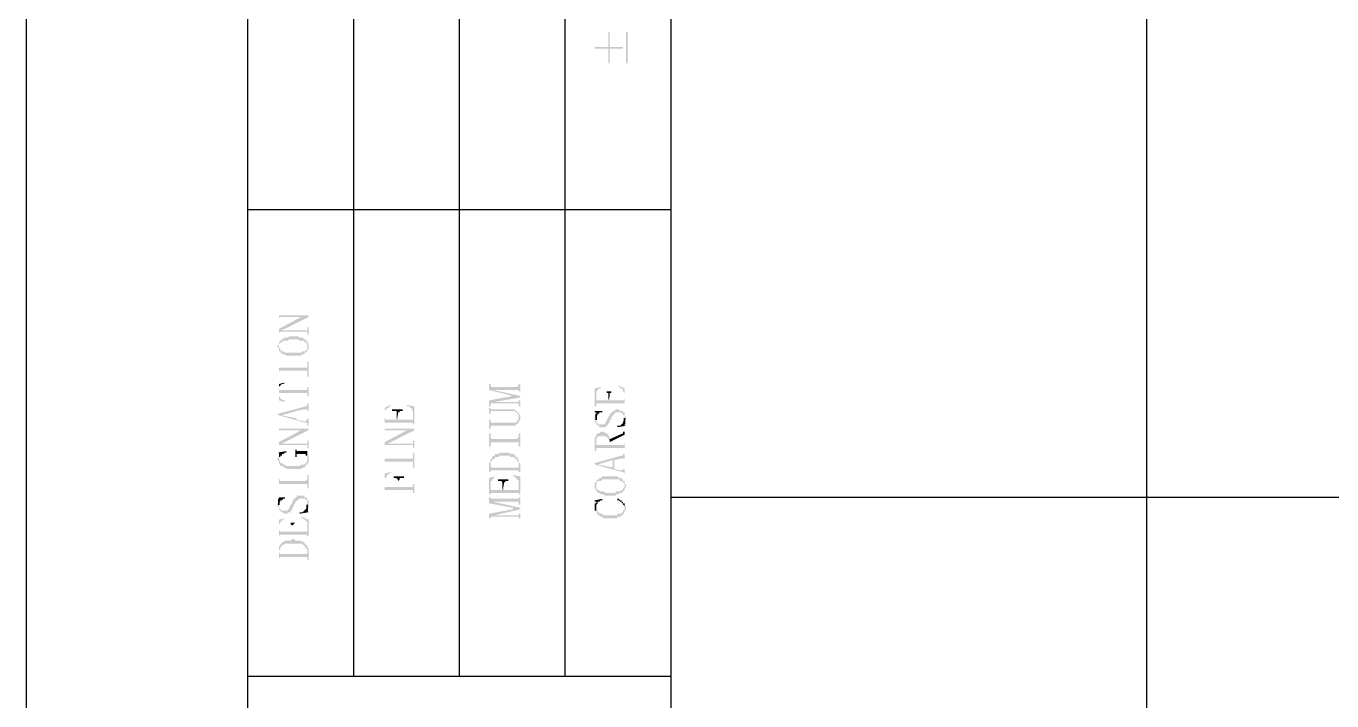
# Model space of a CAD drawing. Header units: millimetres. Extents: x 7018 to 13530, y 4187 to 5692.
# Drawn here: x 9367.76 to 9407.31, y 4741.26 to 4761.68 of the extents above; entities that cross this region are included whole.
import ezdxf

# ---------------------------------------------------------------- set-up
doc = ezdxf.new("R2010")
doc.units = ezdxf.units.MM

msp = doc.modelspace()

# ---------------------------------------------------------------- hatches: boundary and pattern name
at = {"transparency": 33554559}
for points in [[(9384.985, 4761.049), (9384.985, 4761.004), (9385.391, 4761.004), (9385.391, 4760.553), (9385.436, 4760.553), (9385.436, 4761.004), (9385.843, 4761.004), (9385.843, 4761.049), (9385.436, 4761.049), (9385.436, 4761.501), (9385.391, 4761.501), (9385.391, 4761.049)], [(9385.978, 4760.553), (9385.978, 4761.501), (9385.933, 4761.501), (9385.933, 4760.553)], [(9375.417, 4753.016), (9375.417, 4752.79), (9375.417, 4752.835), (9375.417, 4752.835), (9375.462, 4752.88), (9376.32, 4752.88), (9376.32, 4752.926), (9375.417, 4752.926)], [(9375.417, 4752.519), (9375.417, 4752.339), (9375.417, 4752.384), (9375.417, 4752.384), (9375.462, 4752.429), (9375.462, 4752.429), (9375.507, 4752.474), (9376.32, 4752.88), (9376.094, 4752.88)], [(9375.462, 4752.429), (9376.275, 4752.429), (9376.275, 4752.384), (9376.275, 4752.339), (9376.32, 4752.339), (9376.32, 4752.564), (9376.275, 4752.564), (9376.275, 4752.474), (9375.507, 4752.474)], [(9375.372, 4751.978), (9375.372, 4751.978), (9375.417, 4751.933), (9375.417, 4751.888), (9375.417, 4751.842), (9375.462, 4751.842), (9375.462, 4751.797), (9375.507, 4751.797), (9375.507, 4751.752), (9375.598, 4751.752), (9375.643, 4751.707), (9376.094, 4751.707), (9376.094, 4751.752), (9376.184, 4751.752), (9376.184, 4751.797), (9376.229, 4751.797), (9376.275, 4751.842), (9376.275, 4751.888), (9376.32, 4751.888), (9376.32, 4751.933), (9376.32, 4751.978), (9376.32, 4752.023), (9376.32, 4752.068), (9376.32, 4752.068), (9376.275, 4752.113), (9376.275, 4751.978), (9376.275, 4751.933), (9376.275, 4751.888), (9376.229, 4751.888), (9376.229, 4751.842), (9376.139, 4751.842), (9376.094, 4751.797), (9375.598, 4751.797), (9375.553, 4751.842), (9375.507, 4751.842), (9375.462, 4751.888), (9375.462, 4751.933), (9375.417, 4751.933), (9375.417, 4751.978), (9375.417, 4752.113), (9375.417, 4752.068), (9375.417, 4752.023), (9375.372, 4752.023)], [(9375.417, 4752.113), (9375.417, 4751.978), (9375.417, 4752.023), (9375.417, 4752.068), (9375.462, 4752.068), (9375.462, 4752.113), (9375.507, 4752.113), (9375.553, 4752.158), (9375.688, 4752.158), (9375.733, 4752.203), (9376.004, 4752.203), (9376.049, 4752.158), (9376.184, 4752.158), (9376.184, 4752.113), (9376.229, 4752.113), (9376.275, 4752.068), (9376.275, 4752.023), (9376.275, 4751.978), (9376.275, 4752.113), (9376.275, 4752.158), (9376.229, 4752.158), (9376.229, 4752.203), (9376.184, 4752.203), (9376.139, 4752.249), (9376.049, 4752.249), (9376.004, 4752.294), (9375.733, 4752.294), (9375.688, 4752.249), (9375.553, 4752.249), (9375.553, 4752.203), (9375.507, 4752.203), (9375.462, 4752.158), (9375.462, 4752.158)], [(9375.417, 4751.526), (9375.417, 4751.075), (9375.417, 4751.211), (9375.417, 4751.211), (9375.462, 4751.256), (9376.275, 4751.256), (9376.275, 4751.075), (9376.32, 4751.075), (9376.32, 4751.526), (9376.275, 4751.526), (9376.275, 4751.391), (9376.275, 4751.346), (9375.417, 4751.346)], [(9375.417, 4750.849), (9375.417, 4750.714), (9375.417, 4750.759), (9375.462, 4750.804), (9375.462, 4750.804), (9375.507, 4750.849), (9375.553, 4750.849), (9375.598, 4750.895), (9375.598, 4750.895)], [(9375.417, 4750.849), (9375.417, 4750.353), (9375.598, 4750.308), (9375.598, 4750.353), (9375.553, 4750.353), (9375.507, 4750.398), (9375.462, 4750.398), (9375.462, 4750.443), (9375.462, 4750.443), (9375.417, 4750.488), (9375.417, 4750.714)], [(9375.417, 4750.714), (9375.417, 4750.534), (9375.417, 4750.579), (9376.275, 4750.579), (9376.275, 4750.534), (9376.275, 4750.488), (9376.32, 4750.488), (9376.32, 4750.759), (9376.275, 4750.759), (9376.275, 4750.714), (9376.275, 4750.669), (9375.417, 4750.669)], [(9381.781, 4750.849), (9381.781, 4750.669), (9382.503, 4750.488), (9382.503, 4750.488), (9382.729, 4750.443), (9382.729, 4750.488), (9381.916, 4750.669), (9381.916, 4750.669), (9381.871, 4750.759), (9381.871, 4750.759), (9381.826, 4750.804), (9381.826, 4750.849), (9381.826, 4750.849)], [(9381.871, 4750.759), (9381.916, 4750.669), (9382.683, 4750.669), (9382.683, 4750.624), (9382.729, 4750.624), (9382.729, 4750.849), (9382.683, 4750.849), (9382.683, 4750.804), (9382.638, 4750.804), (9382.638, 4750.759)], [(9384.985, 4750.714), (9384.985, 4750.172), (9385.03, 4750.172), (9385.03, 4750.579), (9385.03, 4750.624), (9385.03, 4750.624), (9385.075, 4750.669), (9385.075, 4750.669), (9385.121, 4750.714), (9385.166, 4750.714), (9385.166, 4750.759), (9385.166, 4750.759)], [(9385.707, 4750.759), (9385.752, 4750.759), (9385.752, 4750.714), (9385.798, 4750.714), (9385.843, 4750.669), (9385.843, 4750.624), (9385.843, 4750.624), (9385.888, 4750.579), (9385.888, 4750.172), (9385.888, 4750.714), (9385.707, 4750.804)], [(9381.781, 4750.353), (9381.781, 4750.172), (9381.826, 4750.172), (9381.826, 4750.218), (9381.826, 4750.263), (9381.871, 4750.263), (9381.961, 4750.308), (9382.729, 4750.443), (9382.503, 4750.488)], [(9381.871, 4750.263), (9382.683, 4750.263), (9382.683, 4750.218), (9382.683, 4750.172), (9382.729, 4750.172), (9382.729, 4750.353), (9382.683, 4750.353), (9382.683, 4750.308), (9381.961, 4750.308)], [(9385.03, 4750.218), (9385.03, 4750.263), (9385.888, 4750.263), (9385.888, 4750.218), (9385.888, 4750.398), (9385.888, 4750.398), (9385.843, 4750.353), (9385.436, 4750.353), (9385.436, 4750.488), (9385.391, 4750.353), (9385.03, 4750.353), (9385.03, 4750.534)], [(9385.256, 4750.624), (9385.346, 4750.624), (9385.346, 4750.579), (9385.391, 4750.579), (9385.391, 4750.353), (9385.436, 4750.488), (9385.436, 4750.534), (9385.436, 4750.579), (9385.482, 4750.579), (9385.482, 4750.624), (9385.572, 4750.624)], [(9375.372, 4749.947), (9375.417, 4749.902), (9375.507, 4749.902), (9375.959, 4750.037), (9375.959, 4749.811), (9375.959, 4750.037), (9376.184, 4750.082), (9376.275, 4750.082), (9376.275, 4750.037), (9376.32, 4750.037), (9376.32, 4750.263), (9376.275, 4750.263), (9376.275, 4750.218), (9376.275, 4750.218), (9376.229, 4750.172), (9376.229, 4750.172)], [(9375.417, 4749.902), (9376.229, 4749.676), (9376.275, 4749.676), (9376.275, 4749.631), (9376.275, 4749.586), (9376.32, 4749.586), (9376.32, 4749.811), (9376.275, 4749.811), (9376.275, 4749.766), (9376.275, 4749.766), (9376.229, 4749.721), (9376.184, 4749.721), (9375.959, 4749.766), (9375.959, 4750.037), (9375.959, 4749.811), (9375.507, 4749.902), (9375.507, 4749.902)], [(9378.621, 4750.127), (9378.621, 4749.631), (9378.621, 4749.992), (9378.621, 4750.037), (9378.667, 4750.082), (9378.667, 4750.082), (9378.712, 4750.127), (9378.757, 4750.127), (9378.757, 4750.172), (9378.802, 4750.172), (9378.802, 4750.218)], [(9378.621, 4749.631), (9378.621, 4749.676), (9379.479, 4749.676), (9379.479, 4749.631), (9379.479, 4749.811), (9379.479, 4749.766), (9379.028, 4749.766), (9379.028, 4749.947), (9378.983, 4749.766), (9378.667, 4749.766), (9378.621, 4749.811), (9378.621, 4749.992)], [(9378.847, 4750.082), (9378.847, 4750.037), (9378.983, 4750.037), (9378.983, 4749.992), (9378.983, 4749.947), (9378.983, 4749.766), (9379.028, 4749.947), (9379.028, 4749.992), (9379.073, 4749.992), (9379.073, 4750.037), (9379.163, 4750.037), (9379.163, 4750.082)], [(9379.298, 4750.172), (9379.389, 4750.172), (9379.389, 4750.127), (9379.434, 4750.127), (9379.434, 4750.082), (9379.434, 4750.082), (9379.479, 4750.037), (9379.479, 4749.631), (9379.524, 4749.631), (9379.524, 4750.172), (9379.298, 4750.218)], [(9381.781, 4750.127), (9381.781, 4749.947), (9381.826, 4749.947), (9381.826, 4749.992), (9381.826, 4750.037), (9382.548, 4750.037), (9382.593, 4749.992), (9382.638, 4749.992), (9382.638, 4749.947), (9382.638, 4749.947), (9382.683, 4749.902), (9382.683, 4749.857), (9382.683, 4749.992), (9382.638, 4749.992), (9382.638, 4750.037), (9382.593, 4750.037), (9382.548, 4750.082), (9381.826, 4750.082), (9381.826, 4750.127), (9381.826, 4750.127)], [(9381.781, 4749.766), (9381.781, 4749.496), (9381.826, 4749.496), (9381.826, 4749.541), (9381.826, 4749.586), (9382.593, 4749.586), (9382.593, 4749.631), (9382.638, 4749.631), (9382.683, 4749.676), (9382.683, 4749.721), (9382.683, 4749.721), (9382.729, 4749.766), (9382.729, 4749.811), (9382.729, 4749.857), (9382.729, 4749.902), (9382.683, 4749.947), (9382.683, 4749.811), (9382.683, 4749.766), (9382.638, 4749.766), (9382.638, 4749.721), (9382.638, 4749.721), (9382.593, 4749.676), (9381.826, 4749.676), (9381.826, 4749.766)], [(9384.985, 4749.811), (9384.985, 4749.721), (9384.985, 4749.676), (9385.03, 4749.676), (9385.03, 4749.631), (9385.03, 4749.631), (9385.075, 4749.586), (9385.121, 4749.586), (9385.121, 4749.541), (9385.301, 4749.541), (9385.346, 4749.586), (9385.346, 4749.586), (9385.391, 4749.631), (9385.391, 4749.676), (9385.436, 4749.676), (9385.436, 4749.766), (9385.482, 4749.766), (9385.482, 4749.857), (9385.527, 4749.857), (9385.527, 4749.902), (9385.527, 4749.902), (9385.572, 4749.947), (9385.572, 4749.947), (9385.617, 4749.992), (9385.798, 4749.992), (9385.798, 4749.947), (9385.843, 4749.947), (9385.843, 4749.902), (9385.888, 4749.902), (9385.888, 4749.857), (9385.888, 4749.676), (9385.888, 4749.721), (9385.888, 4749.721), (9385.933, 4749.766), (9385.933, 4749.811), (9385.933, 4749.857), (9385.933, 4749.857), (9385.888, 4749.902), (9385.888, 4749.947), (9385.888, 4749.992), (9385.843, 4749.992), (9385.843, 4750.037), (9385.752, 4750.037), (9385.707, 4750.082), (9385.617, 4750.082), (9385.572, 4750.037), (9385.527, 4750.037), (9385.527, 4749.992), (9385.482, 4749.992), (9385.482, 4749.947), (9385.436, 4749.947), (9385.436, 4749.902), (9385.436, 4749.902), (9385.391, 4749.857), (9385.391, 4749.811), (9385.391, 4749.811), (9385.346, 4749.766), (9385.346, 4749.721), (9385.346, 4749.721), (9385.301, 4749.676), (9385.301, 4749.631), (9385.075, 4749.631), (9385.075, 4749.676), (9385.03, 4749.676), (9385.03, 4749.721), (9385.03, 4749.766), (9385.03, 4749.947), (9384.985, 4749.902), (9384.985, 4749.857)], [(9384.985, 4750.037), (9384.985, 4749.992), (9385.03, 4749.992), (9385.03, 4749.857), (9385.03, 4749.902), (9385.075, 4749.902), (9385.075, 4749.947), (9385.121, 4749.947), (9385.121, 4749.992), (9385.211, 4749.992), (9385.211, 4750.037)], [(9375.417, 4749.586), (9375.417, 4749.36), (9375.417, 4749.45), (9376.32, 4749.45), (9376.32, 4749.496), (9375.417, 4749.496)], [(9378.621, 4749.586), (9378.621, 4749.36), (9378.621, 4749.405), (9378.621, 4749.45), (9379.524, 4749.45), (9379.524, 4749.496), (9378.621, 4749.496)], [(9385.662, 4749.541), (9385.662, 4749.541), (9385.933, 4749.586), (9385.888, 4749.586), (9385.888, 4749.631), (9385.888, 4749.766), (9385.888, 4749.721), (9385.843, 4749.721), (9385.843, 4749.676), (9385.843, 4749.676), (9385.798, 4749.631), (9385.798, 4749.631), (9385.752, 4749.586), (9385.662, 4749.586)], [(9375.417, 4749.089), (9375.417, 4748.909), (9375.417, 4748.999), (9375.462, 4748.999), (9375.507, 4749.044), (9376.32, 4749.45), (9376.094, 4749.45)], [(9378.621, 4749.089), (9378.621, 4748.909), (9378.621, 4748.954), (9378.621, 4748.999), (9378.667, 4748.999), (9378.712, 4749.044), (9379.524, 4749.45), (9379.298, 4749.45)], [(9381.781, 4749.36), (9381.781, 4748.954), (9381.826, 4748.954), (9381.826, 4749.089), (9382.683, 4749.089), (9382.683, 4748.954), (9382.729, 4748.954), (9382.729, 4749.36), (9382.683, 4749.36), (9382.683, 4749.225), (9382.638, 4749.225), (9382.638, 4749.18), (9381.871, 4749.18), (9381.826, 4749.225), (9381.826, 4749.36)], [(9384.985, 4749.134), (9384.985, 4748.819), (9385.03, 4748.819), (9385.03, 4749.134), (9385.03, 4749.225), (9385.075, 4749.225), (9385.075, 4749.27), (9385.211, 4749.27), (9385.211, 4749.315), (9385.211, 4749.315), (9385.256, 4749.27), (9385.346, 4749.27), (9385.346, 4749.225), (9385.391, 4749.225), (9385.391, 4749.18), (9385.391, 4749.18), (9385.436, 4749.134), (9385.436, 4748.999), (9385.436, 4749.27), (9385.391, 4749.27), (9385.391, 4749.315), (9385.391, 4749.315), (9385.346, 4749.36), (9385.301, 4749.36), (9385.256, 4749.405), (9385.166, 4749.405), (9385.121, 4749.36), (9385.075, 4749.36), (9385.03, 4749.315), (9385.03, 4749.27), (9385.03, 4749.27), (9384.985, 4749.225), (9384.985, 4749.18), (9384.985, 4749.18)], [(9385.03, 4748.864), (9385.03, 4748.909), (9385.888, 4748.909), (9385.888, 4748.819), (9385.888, 4749.089), (9385.888, 4749.044), (9385.888, 4749.044), (9385.843, 4748.999), (9385.436, 4748.999), (9385.436, 4749.225), (9385.436, 4749.27), (9385.436, 4748.999), (9385.03, 4748.999), (9385.03, 4749.089)], [(9385.436, 4749.18), (9385.436, 4749.089), (9385.888, 4749.315), (9385.888, 4749.45), (9385.888, 4749.405), (9385.843, 4749.405), (9385.843, 4749.36), (9385.843, 4749.36)], [(9375.372, 4748.773), (9375.417, 4748.773), (9375.417, 4748.728), (9375.417, 4748.593), (9375.417, 4748.638), (9375.462, 4748.638), (9375.462, 4748.683), (9375.507, 4748.683), (9375.507, 4748.728), (9375.553, 4748.728), (9375.598, 4748.773), (9375.643, 4748.773), (9375.643, 4748.819)], [(9375.462, 4748.999), (9376.275, 4748.999), (9376.275, 4748.909), (9376.32, 4748.909), (9376.32, 4749.134), (9376.275, 4749.134), (9376.275, 4749.089), (9376.275, 4749.044), (9375.507, 4749.044)], [(9375.914, 4748.864), (9375.914, 4748.638), (9375.959, 4748.638), (9375.959, 4748.683), (9375.959, 4748.728), (9376.229, 4748.728), (9376.229, 4748.683), (9376.275, 4748.773), (9376.275, 4748.819), (9375.959, 4748.819), (9375.959, 4748.864), (9375.959, 4748.864)], [(9376.229, 4748.683), (9376.275, 4748.683), (9376.275, 4748.593), (9376.275, 4748.728), (9376.275, 4748.773)], [(9378.621, 4748.773), (9378.621, 4748.322), (9378.621, 4748.457), (9378.621, 4748.503), (9379.479, 4748.503), (9379.479, 4748.322), (9379.524, 4748.322), (9379.524, 4748.773), (9379.479, 4748.773), (9379.479, 4748.638), (9379.479, 4748.593), (9378.621, 4748.593), (9378.621, 4748.638)], [(9378.667, 4748.999), (9379.479, 4748.999), (9379.479, 4748.909), (9379.524, 4748.909), (9379.524, 4749.134), (9379.479, 4749.134), (9379.479, 4749.089), (9379.479, 4749.044), (9378.712, 4749.044)], [(9381.781, 4748.412), (9381.781, 4748.187), (9381.826, 4748.187), (9381.826, 4748.412), (9381.826, 4748.457), (9381.826, 4748.503), (9381.871, 4748.503), (9381.871, 4748.548), (9381.871, 4748.548), (9381.916, 4748.593), (9381.961, 4748.593), (9381.961, 4748.638), (9382.097, 4748.638), (9382.097, 4748.683), (9382.413, 4748.683), (9382.413, 4748.638), (9382.548, 4748.638), (9382.548, 4748.593), (9382.593, 4748.593), (9382.638, 4748.548), (9382.638, 4748.503), (9382.638, 4748.503), (9382.683, 4748.457), (9382.683, 4748.187), (9382.729, 4748.187), (9382.729, 4748.412), (9382.729, 4748.457), (9382.683, 4748.457), (9382.683, 4748.548), (9382.683, 4748.593), (9382.638, 4748.593), (9382.638, 4748.638), (9382.593, 4748.638), (9382.593, 4748.683), (9382.548, 4748.683), (9382.548, 4748.728), (9382.413, 4748.728), (9382.413, 4748.773), (9382.097, 4748.773), (9382.097, 4748.728), (9381.961, 4748.728), (9381.961, 4748.683), (9381.916, 4748.683), (9381.871, 4748.638), (9381.871, 4748.593), (9381.826, 4748.593), (9381.826, 4748.548), (9381.826, 4748.503), (9381.826, 4748.503), (9381.781, 4748.457), (9381.781, 4748.457)], [(9384.985, 4748.457), (9384.985, 4748.412), (9385.075, 4748.412), (9385.527, 4748.548), (9385.527, 4748.322), (9385.572, 4748.548), (9385.798, 4748.593), (9385.888, 4748.593), (9385.888, 4748.548), (9385.888, 4748.773), (9385.888, 4748.728), (9385.843, 4748.728), (9385.843, 4748.683), (9385.798, 4748.683)], [(9375.372, 4748.593), (9375.372, 4748.548), (9375.372, 4748.548), (9375.417, 4748.503), (9375.417, 4748.457), (9375.417, 4748.457), (9375.462, 4748.412), (9375.462, 4748.367), (9375.553, 4748.367), (9375.553, 4748.322), (9375.643, 4748.322), (9375.643, 4748.277), (9376.094, 4748.277), (9376.094, 4748.322), (9376.184, 4748.322), (9376.229, 4748.367), (9376.229, 4748.412), (9376.275, 4748.412), (9376.275, 4748.457), (9376.32, 4748.457), (9376.32, 4748.503), (9376.32, 4748.593), (9376.32, 4748.638), (9376.32, 4748.683), (9376.275, 4748.683), (9376.275, 4748.548), (9376.275, 4748.503), (9376.275, 4748.503), (9376.229, 4748.457), (9376.229, 4748.457), (9376.184, 4748.412), (9376.094, 4748.412), (9376.049, 4748.367), (9375.643, 4748.367), (9375.598, 4748.412), (9375.553, 4748.412), (9375.507, 4748.457), (9375.462, 4748.457), (9375.462, 4748.503), (9375.462, 4748.503), (9375.417, 4748.548), (9375.417, 4748.683), (9375.417, 4748.638), (9375.417, 4748.638)], [(9381.826, 4748.187), (9381.826, 4748.232), (9382.683, 4748.232), (9382.683, 4748.187), (9382.683, 4748.367), (9382.683, 4748.322), (9381.871, 4748.322), (9381.826, 4748.367), (9381.826, 4748.412)], [(9384.985, 4748.412), (9385.798, 4748.187), (9385.843, 4748.187), (9385.888, 4748.142), (9385.888, 4748.096), (9385.888, 4748.322), (9385.888, 4748.277), (9385.843, 4748.277), (9385.843, 4748.232), (9385.752, 4748.232), (9385.572, 4748.277), (9385.572, 4748.548), (9385.527, 4748.322), (9385.075, 4748.412), (9385.075, 4748.412)], [(9375.417, 4748.096), (9375.417, 4747.69), (9375.417, 4747.826), (9376.275, 4747.826), (9376.275, 4747.69), (9376.32, 4747.69), (9376.32, 4748.096), (9376.275, 4748.096), (9376.275, 4747.961), (9376.275, 4747.961), (9376.229, 4747.916), (9375.462, 4747.916), (9375.462, 4747.961), (9375.417, 4747.961)], [(9378.621, 4748.142), (9378.621, 4747.555), (9378.621, 4747.916), (9378.621, 4748.006), (9378.667, 4748.006), (9378.667, 4748.051), (9378.667, 4748.051), (9378.712, 4748.096), (9378.712, 4748.096), (9378.757, 4748.142), (9378.802, 4748.142), (9378.802, 4748.187)], [(9378.892, 4748.051), (9378.892, 4748.006), (9378.983, 4748.006), (9378.983, 4747.961), (9379.028, 4747.961), (9379.028, 4747.735), (9379.028, 4747.916), (9379.028, 4747.916), (9379.073, 4747.961), (9379.073, 4748.006), (9379.208, 4748.006), (9379.208, 4748.051)], [(9381.781, 4748.006), (9381.781, 4747.51), (9381.826, 4747.51), (9381.826, 4747.871), (9381.826, 4747.916), (9381.871, 4747.916), (9381.871, 4747.961), (9381.916, 4747.961), (9381.916, 4748.006), (9381.916, 4748.006), (9381.961, 4748.051), (9382.006, 4748.051), (9381.961, 4748.051)], [(9382.052, 4747.961), (9382.052, 4747.916), (9382.142, 4747.916), (9382.187, 4747.871), (9382.187, 4747.826), (9382.187, 4747.645), (9382.232, 4747.826), (9382.232, 4747.871), (9382.277, 4747.871), (9382.277, 4747.916), (9382.367, 4747.916), (9382.367, 4747.961)], [(9382.503, 4748.051), (9382.548, 4748.051), (9382.593, 4748.006), (9382.593, 4748.006), (9382.638, 4747.961), (9382.638, 4747.961), (9382.683, 4747.916), (9382.683, 4747.871), (9382.683, 4747.51), (9382.729, 4747.51), (9382.729, 4748.051), (9382.503, 4748.096)], [(9385.03, 4747.871), (9385.03, 4747.78), (9385.03, 4747.826), (9385.03, 4747.871), (9385.075, 4747.871), (9385.075, 4747.916), (9385.166, 4747.916), (9385.211, 4747.961), (9385.752, 4747.961), (9385.752, 4747.916), (9385.798, 4747.916), (9385.843, 4747.871), (9385.843, 4747.871), (9385.888, 4747.826), (9385.888, 4747.78), (9385.888, 4747.916), (9385.843, 4747.916), (9385.843, 4747.961), (9385.798, 4747.961), (9385.798, 4748.006), (9385.707, 4748.006), (9385.662, 4748.051), (9385.211, 4748.051), (9385.166, 4748.006), (9385.121, 4748.006), (9385.121, 4747.961), (9385.075, 4747.961), (9385.03, 4747.916), (9385.03, 4747.916)], [(9378.621, 4747.6), (9378.621, 4747.645), (9379.479, 4747.645), (9379.479, 4747.555), (9379.524, 4747.555), (9379.524, 4747.826), (9379.479, 4747.826), (9379.479, 4747.78), (9379.479, 4747.735), (9379.028, 4747.735), (9379.028, 4747.916), (9379.028, 4747.735), (9378.621, 4747.735), (9378.621, 4747.916)], [(9381.826, 4747.51), (9381.826, 4747.555), (9382.683, 4747.555), (9382.683, 4747.51), (9382.683, 4747.69), (9382.683, 4747.645), (9382.232, 4747.645), (9382.232, 4747.826), (9382.187, 4747.645), (9381.826, 4747.645), (9381.826, 4747.69), (9381.826, 4747.871)], [(9384.985, 4747.78), (9384.985, 4747.735), (9384.985, 4747.69), (9384.985, 4747.69), (9385.03, 4747.645), (9385.03, 4747.6), (9385.075, 4747.6), (9385.075, 4747.555), (9385.121, 4747.555), (9385.166, 4747.51), (9385.256, 4747.51), (9385.301, 4747.465), (9385.617, 4747.465), (9385.617, 4747.51), (9385.707, 4747.51), (9385.752, 4747.555), (9385.798, 4747.555), (9385.843, 4747.6), (9385.843, 4747.6), (9385.888, 4747.645), (9385.888, 4747.69), (9385.888, 4747.69), (9385.933, 4747.735), (9385.933, 4747.78), (9385.933, 4747.826), (9385.888, 4747.826), (9385.888, 4747.871), (9385.888, 4747.78), (9385.888, 4747.735), (9385.888, 4747.735), (9385.843, 4747.69), (9385.843, 4747.645), (9385.798, 4747.645), (9385.752, 4747.6), (9385.617, 4747.6), (9385.617, 4747.555), (9385.301, 4747.555), (9385.256, 4747.6), (9385.121, 4747.6), (9385.121, 4747.645), (9385.075, 4747.645), (9385.03, 4747.69), (9385.03, 4747.735), (9385.03, 4747.871), (9384.985, 4747.871), (9384.985, 4747.826)], [(9375.372, 4747.194), (9375.372, 4747.149), (9375.372, 4747.149), (9375.417, 4747.103), (9375.417, 4747.058), (9375.417, 4747.058), (9375.462, 4747.013), (9375.462, 4747.013), (9375.507, 4746.968), (9375.553, 4746.968), (9375.553, 4746.923), (9375.688, 4746.923), (9375.688, 4746.968), (9375.778, 4746.968), (9375.778, 4747.013), (9375.778, 4747.013), (9375.823, 4747.058), (9375.823, 4747.103), (9375.823, 4747.103), (9375.868, 4747.149), (9375.868, 4747.194), (9375.868, 4747.194), (9375.914, 4747.239), (9375.914, 4747.284), (9375.914, 4747.284), (9375.959, 4747.329), (9376.004, 4747.329), (9376.004, 4747.374), (9376.229, 4747.374), (9376.229, 4747.329), (9376.275, 4747.329), (9376.275, 4747.284), (9376.275, 4747.058), (9376.32, 4747.103), (9376.32, 4747.194), (9376.32, 4747.284), (9376.32, 4747.329), (9376.275, 4747.329), (9376.275, 4747.374), (9376.275, 4747.374), (9376.229, 4747.419), (9376.184, 4747.419), (9376.184, 4747.465), (9375.959, 4747.465), (9375.959, 4747.419), (9375.914, 4747.419), (9375.914, 4747.374), (9375.868, 4747.374), (9375.868, 4747.329), (9375.823, 4747.329), (9375.823, 4747.239), (9375.823, 4747.239), (9375.778, 4747.194), (9375.778, 4747.149), (9375.733, 4747.149), (9375.733, 4747.103), (9375.733, 4747.058), (9375.688, 4747.058), (9375.688, 4747.013), (9375.507, 4747.013), (9375.462, 4747.058), (9375.462, 4747.058), (9375.417, 4747.103), (9375.417, 4747.329), (9375.417, 4747.284), (9375.417, 4747.239), (9375.372, 4747.239)], [(9375.372, 4747.419), (9375.417, 4747.419), (9375.417, 4747.374), (9375.417, 4747.239), (9375.417, 4747.284), (9375.462, 4747.284), (9375.462, 4747.329), (9375.507, 4747.329), (9375.553, 4747.374), (9375.598, 4747.374), (9375.598, 4747.419), (9375.598, 4747.419)], [(9381.781, 4747.419), (9381.781, 4747.239), (9382.503, 4747.103), (9382.503, 4747.058), (9382.729, 4747.058), (9382.729, 4747.103), (9381.916, 4747.284), (9381.916, 4747.284), (9381.871, 4747.374), (9381.826, 4747.374), (9381.826, 4747.419), (9381.826, 4747.419)], [(9381.871, 4747.374), (9381.916, 4747.284), (9382.683, 4747.284), (9382.683, 4747.239), (9382.683, 4747.194), (9382.729, 4747.194), (9382.729, 4747.419), (9382.683, 4747.419), (9382.683, 4747.374), (9382.638, 4747.374)], [(9384.985, 4747.329), (9384.985, 4747.284), (9385.03, 4747.284), (9385.03, 4747.013), (9385.03, 4747.149), (9385.03, 4747.194), (9385.03, 4747.194), (9385.075, 4747.239), (9385.075, 4747.284), (9385.121, 4747.284), (9385.166, 4747.329), (9385.211, 4747.329), (9385.211, 4747.374)], [(9384.985, 4747.149), (9384.985, 4747.103), (9384.985, 4747.058), (9384.985, 4747.013), (9385.03, 4747.013), (9385.03, 4747.284), (9385.03, 4747.239), (9384.985, 4747.239), (9384.985, 4747.194)], [(9385.03, 4747.013), (9385.03, 4746.968), (9385.03, 4746.968), (9385.075, 4746.923), (9385.075, 4746.878), (9385.121, 4746.878), (9385.166, 4746.833), (9385.211, 4746.833), (9385.256, 4746.788), (9385.662, 4746.788), (9385.662, 4746.833), (9385.752, 4746.833), (9385.798, 4746.878), (9385.843, 4746.878), (9385.843, 4746.923), (9385.843, 4746.923), (9385.888, 4746.968), (9385.888, 4747.013), (9385.888, 4747.013), (9385.933, 4747.058), (9385.933, 4747.103), (9385.933, 4747.149), (9385.933, 4747.149), (9385.888, 4747.194), (9385.888, 4747.239), (9385.888, 4747.103), (9385.888, 4747.058), (9385.888, 4747.058), (9385.843, 4747.013), (9385.843, 4746.968), (9385.798, 4746.968), (9385.798, 4746.923), (9385.662, 4746.923), (9385.662, 4746.878), (9385.256, 4746.878), (9385.211, 4746.923), (9385.121, 4746.923), (9385.121, 4746.968), (9385.075, 4746.968), (9385.075, 4747.013), (9385.03, 4747.013), (9385.03, 4747.058), (9385.03, 4747.103), (9385.03, 4747.103)], [(9385.662, 4747.329), (9385.707, 4747.329), (9385.752, 4747.284), (9385.798, 4747.284), (9385.798, 4747.239), (9385.843, 4747.239), (9385.843, 4747.194), (9385.843, 4747.194), (9385.888, 4747.149), (9385.888, 4747.103), (9385.888, 4747.239), (9385.843, 4747.239), (9385.843, 4747.284), (9385.798, 4747.284), (9385.798, 4747.329), (9385.752, 4747.329), (9385.707, 4747.374), (9385.662, 4747.374)], [(9375.417, 4746.742), (9375.417, 4746.246), (9375.417, 4746.607), (9375.417, 4746.607), (9375.462, 4746.652), (9375.462, 4746.697), (9375.507, 4746.697), (9375.507, 4746.742), (9375.553, 4746.742), (9375.598, 4746.788), (9375.598, 4746.788)], [(9376.049, 4746.968), (9376.049, 4746.923), (9376.32, 4746.968), (9376.32, 4746.968), (9376.275, 4747.013), (9376.275, 4747.149), (9376.275, 4747.103), (9376.275, 4747.103), (9376.229, 4747.058), (9376.229, 4747.058), (9376.184, 4747.013), (9376.184, 4747.013), (9376.139, 4746.968), (9376.094, 4746.968)], [(9376.094, 4746.788), (9376.139, 4746.788), (9376.184, 4746.742), (9376.229, 4746.742), (9376.229, 4746.697), (9376.275, 4746.697), (9376.275, 4746.607), (9376.275, 4746.246), (9376.32, 4746.246), (9376.32, 4746.742), (9376.094, 4746.833)], [(9381.781, 4746.923), (9381.781, 4746.788), (9381.826, 4746.788), (9381.826, 4746.833), (9381.871, 4746.833), (9381.961, 4746.878), (9382.729, 4747.058), (9382.503, 4747.058)], [(9381.871, 4746.833), (9382.683, 4746.833), (9382.683, 4746.788), (9382.729, 4746.788), (9382.729, 4746.923), (9382.683, 4746.923), (9382.683, 4746.878), (9381.961, 4746.878)], [(9375.417, 4746.246), (9375.417, 4746.246), (9375.462, 4746.291), (9376.275, 4746.291), (9376.275, 4746.246), (9376.275, 4746.427), (9376.275, 4746.381), (9375.823, 4746.381), (9375.823, 4746.562), (9375.823, 4746.381), (9375.462, 4746.381), (9375.417, 4746.427), (9375.417, 4746.562)], [(9375.688, 4746.652), (9375.778, 4746.652), (9375.778, 4746.607), (9375.778, 4746.607), (9375.823, 4746.562), (9375.823, 4746.381), (9375.823, 4746.562), (9375.823, 4746.562), (9375.868, 4746.607), (9375.868, 4746.607), (9375.914, 4746.652), (9375.959, 4746.652)], [(9375.417, 4745.795), (9375.417, 4745.524), (9375.417, 4745.795), (9375.417, 4745.795), (9375.462, 4745.84), (9375.462, 4745.885), (9375.462, 4745.93), (9375.507, 4745.93), (9375.507, 4745.975), (9375.553, 4745.975), (9375.598, 4746.02), (9376.139, 4746.02), (9376.139, 4745.975), (9376.184, 4745.975), (9376.184, 4745.93), (9376.229, 4745.93), (9376.229, 4745.885), (9376.229, 4745.885), (9376.275, 4745.84), (9376.275, 4745.795), (9376.275, 4745.524), (9376.32, 4745.524), (9376.32, 4745.795), (9376.32, 4745.885), (9376.275, 4745.885), (9376.275, 4745.93), (9376.275, 4745.975), (9376.229, 4745.975), (9376.229, 4746.02), (9376.184, 4746.02), (9376.184, 4746.065), (9376.139, 4746.065), (9376.094, 4746.111), (9375.914, 4746.111), (9375.868, 4746.156), (9375.823, 4746.156), (9375.778, 4746.111), (9375.598, 4746.111), (9375.553, 4746.065), (9375.507, 4746.065), (9375.507, 4746.02), (9375.462, 4746.02), (9375.462, 4745.975), (9375.462, 4745.975), (9375.417, 4745.93), (9375.417, 4745.84)], [(9375.417, 4745.569), (9375.417, 4745.569), (9375.462, 4745.614), (9376.275, 4745.614), (9376.275, 4745.569), (9376.275, 4745.75), (9376.275, 4745.704), (9375.462, 4745.704), (9375.417, 4745.75), (9375.417, 4745.75)]]:
    msp.add_hatch(color=256, dxfattribs=at).paths.add_polyline_path(points)

# ---------------------------------------------------------------- linework, layer by layer
for p, q in [((9374.469, 4815.918), (9374.469, 4529.177)), ((9401.694, 4815.918), (9401.694, 4559.957)), ((9387.287, 4747.425), (9783.725, 4747.425))]:
    msp.add_line(p, q)
for points in [[(9787.763, 4524.918), (9787.763, 4821.918), (9367.763, 4821.918), (9367.763, 4524.918)], [(9385.03, 4749.947), (9385.03, 4749.766), (9385.03, 4749.811), (9385.03, 4749.947)], [(9385.888, 4749.766), (9385.888, 4749.631), (9385.888, 4749.676), (9385.888, 4749.811)], [(9375.417, 4747.329), (9375.417, 4747.194), (9375.417, 4747.374)], [(9376.275, 4747.149), (9376.275, 4747.013), (9376.275, 4747.058), (9376.275, 4747.194), (9376.275, 4747.194)]]:
    msp.add_lwpolyline(points, close=True)
for points in [[(9377.674, 4815.918), (9377.674, 4742.004)], [(9380.878, 4815.918), (9380.878, 4742.004)], [(9384.082, 4815.918), (9384.082, 4742.004)], [(9387.287, 4815.918), (9387.287, 4529.177)], [(9374.469, 4756.13), (9387.287, 4756.13)], [(9374.469, 4742.004), (9387.287, 4742.004)]]:
    msp.add_lwpolyline(points)

doc.saveas('drawing.dxf')
